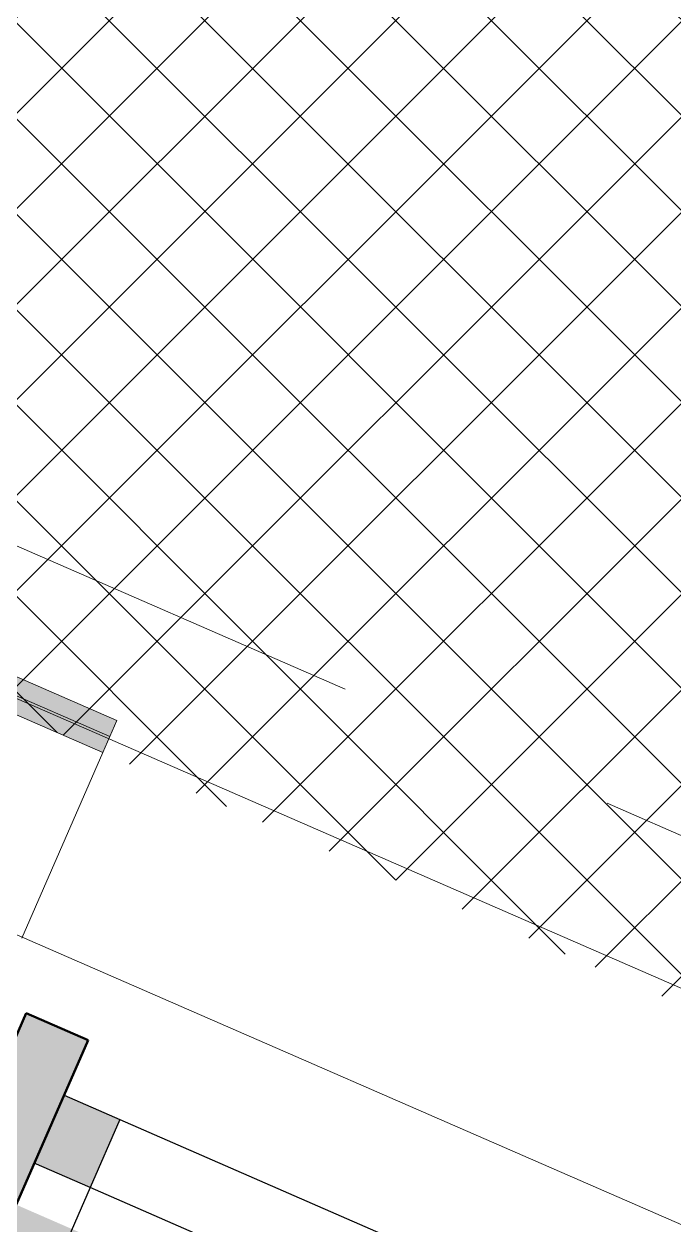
# Model space of a CAD drawing. Header units: millimetres. Extents: x -99530 to 1067232, y -97212 to 137997.
# Drawn here: x 46076 to 46557, y -20302 to -19413 of the extents above; entities that cross this region are included whole.
import ezdxf
from ezdxf.enums import TextEntityAlignment as Align

# ---------------------------------------------------------------- set-up
doc = ezdxf.new("R2010")
doc.units = ezdxf.units.MM
doc.header["$MEASUREMENT"] = 0
doc.linetypes.add('Double Dashed', pattern=[1093.611073, 529.166651, -211.666656, 141.111112, -211.666656])
for name, color, linetype in [('A-15-MG_Structural_Grid', 7, 'Continuous'), ('New_A-25-M_Curtain_Wall', 7, 'Continuous'), ('New_A-25-M_Wall_Ext', 7, 'Continuous'), ('New_A-35-M_FFE-Zone', 7, 'Continuous'), ('New_ArchiCAD Doors', 7, 'Continuous')]:
    doc.layers.add(name, color=color, linetype=linetype)
for name, color, linetype, lineweight, true_color in [('A-15-MG_Structural_Grid_Pen_No__163', 7, 'Continuous', 0, 0x750077), ('A-25-M_Wall_Int_Pen_No__102', 7, 'Continuous', 15, 0xcccccc), ('A-95-M-SFS_Edge_Pen_No__252', 7, 'Continuous', 13, 0xe8e8e8), ('New_A-20-M_Hard_Landscape-Phase 1_Pen_No__102', 7, 'Continuous', 15, 0xcccccc), ('New_A-25-M_Curtain_Wall_Pen_No__144', 7, 'Continuous', 0, 0xc8c8c8), ('New_A-25-M_Curtain_Wall_Pen_No__27', 7, 'Continuous', 50, 0x2a2a2a), ('New_A-25-M_Wall_Ext_Pen_No__107', 7, 'Continuous', 15, 0xa6a6a6), ('New_A-35-M_FFE-Zone_Pen_No__74', 7, 'Continuous', 20, 0x606060), ('New_ArchiCAD Doors_Pen_No__103', 7, 'Continuous', 15, 0xa6a6a6), ('New_ArchiCAD Doors_Pen_No__23', 7, 'Continuous', 30, 0x2a2a2a)]:
    doc.layers.add(name, color=color, linetype=linetype, lineweight=lineweight, true_color=true_color)
for name, color, linetype, lineweight in [('New_A-25-M_Wall_Ext_Pen_No__1', 7, 'Continuous', 13), ('New_ArchiCAD Doors_Pen_No__1', 7, 'Continuous', 13), ('New_ArchiCAD Zone Stamps_Pen_No__9', 7, 'Continuous', 13)]:
    doc.layers.add(name, color=color, linetype=linetype, lineweight=lineweight)
doc.styles.add('GENERATED_STYLE_1', font='')
doc.styles.add('GENERATED_STYLE_3', font='')
doc.styles.add('GENERATED_STYLE_4', font='')
doc.styles.get('GENERATED_STYLE_1').set_extended_font_data('Arial', bold=True)
doc.styles.get('GENERATED_STYLE_3').set_extended_font_data('Arial')
doc.styles.get('GENERATED_STYLE_4').set_extended_font_data('Swis721 BT')

# ---------------------------------------------------------------- blocks, each defined once
blk = doc.blocks.new('Vehicle Controls Laboratory_INB 0212_21_1', base_point=(48381.79, -17774.58))
at = {"layer": 'New_A-35-M_FFE-Zone_Pen_No__74', "linetype": 'Continuous'}
blk.add_line((44772.72, -19346.36), (49775.76, -21527.93), dxfattribs=at)
at = {"layer": 'New_ArchiCAD Zone Stamps_Pen_No__9'}
for tag, height, style, p in [('ROOM_NAME', 250, 'GENERATED_STYLE_1', (46745.42, -15864.58)), ('zoneNameLine2', 250, 'GENERATED_STYLE_1', (46556.99, -16296.71)), ('ROOM_NUMBER', 200, 'GENERATED_STYLE_3', (46368.56, -16717.42)), ('measuredAreaCode', 200, 'GENERATED_STYLE_3', (46211.53, -17077.53)), ('DUMMY_649', 200, 'GENERATED_STYLE_3', (46518.94, -17211.57)), ('DUMMY_650', 200, 'GENERATED_STYLE_3', (47008.28, -17424.95)), ('DUMMY_651', 133.33, 'GENERATED_STYLE_3', (47287.57, -17531.49))]:
    blk.add_attdef(tag, text='', height=height, rotation=336.44041, dxfattribs=dict(at, style=style)).set_placement(p, align=Align.TOP_LEFT)
blk = doc.blocks.new('Curtain Wall_4_1')
at = {"layer": 'New_A-25-M_Curtain_Wall_Pen_No__144', "linetype": 'Continuous'}
blk.add_hatch(color=256, dxfattribs=at).paths.add_polyline_path([(46069.97, -20286.76), (46123.13, -20164.85), (46077.29, -20144.86), (46024.13, -20266.78)])
at = {"layer": 'New_ArchiCAD Doors_Pen_No__103', "linetype": 'Continuous'}
blk.add_hatch(color=256, dxfattribs=at).paths.add_polyline_path([(46105.34, -20205.64), (46146.59, -20223.63), (46124.61, -20274.04), (46083.36, -20256.05)])
at = {"layer": 'New_A-25-M_Curtain_Wall_Pen_No__27', "linetype": 'Continuous'}
for p, q in [((46077.29, -20144.86), (46024.13, -20266.78)), ((46123.13, -20164.85), (46077.29, -20144.86)), ((46069.97, -20286.76), (46123.13, -20164.85))]:
    blk.add_line(p, q, dxfattribs=at)
at = {"layer": 'New_ArchiCAD Doors_Pen_No__23', "linetype": 'Continuous'}
for p, q in [((46083.36, -20256.05), (46105.34, -20205.64)), ((46105.34, -20205.64), (46146.59, -20223.63)), ((46146.59, -20223.63), (46124.61, -20274.04)), ((46146.59, -20223.63), (48768.19, -21366.77)), ((46124.61, -20274.04), (46083.36, -20256.05)), ((46124.61, -20274.04), (45553.03, -21584.84)), ((48746.21, -21417.19), (46124.61, -20274.04))]:
    blk.add_line(p, q, dxfattribs=at)
blk = doc.blocks.new('Simple Door Opening_7')
at = {"layer": 'New_ArchiCAD Doors_Pen_No__1', "linetype": 'Continuous'}
for p, q in [((-3310, -13), (-3310, 0)), ((-3310, -26), (-3310, -13)), ((-3310, -176), (-3310, -26))]:
    blk.add_line(p, q, dxfattribs=at)
blk = doc.blocks.new('Wall_45_1', base_point=(45185.4, -19901.05))
at = {"layer": 'New_A-25-M_Wall_Ext_Pen_No__107', "linetype": 'Continuous'}
for points in [[(46144.51, -19928.17), (45328.7, -19572.43), (45323.5, -19584.35), (46139.32, -19940.08)], [(46139.32, -19940.08), (45323.5, -19584.35), (45318.31, -19596.26), (46134.12, -19952)]]:
    blk.add_hatch(color=256, dxfattribs=at).paths.add_polyline_path(points)
at = {"layer": 'New_A-25-M_Wall_Ext_Pen_No__1', "linetype": 'Continuous'}
for p, q in [((46139.32, -19940.08), (45323.5, -19584.35)), ((46134.12, -19952), (45318.31, -19596.26))]:
    blk.add_line(p, q, dxfattribs=at)
at = {"layer": 'New_A-25-M_Wall_Ext_Pen_No__1', "linetype": 'Continuous', "flags": 128}
blk.add_lwpolyline([(46144.51, -19928.17), (45328.7, -19572.43)], dxfattribs=at)
at = {"layer": 'New_ArchiCAD Doors', "color": 251, "linetype": 'Continuous', "lineweight": 20, "true_color": 0x606060, "zscale": 1000, "rotation": 336.4404150702431}
blk.add_blockref('Simple Door Opening_7', (49178.61, -21251.18), dxfattribs=at)
blk = doc.blocks.new('Standard grid marker_3')
at = {"layer": 'A-15-MG_Structural_Grid_Pen_No__163', "linetype": 'Double Dashed'}
blk.add_line((1000, 0), (74254.78, 0), dxfattribs=at)
at = {"layer": 'A-15-MG_Structural_Grid_Pen_No__163', "style": 'GENERATED_STYLE_4'}
for tag, p in [('AC_MarkerText_1_0', (-500, 43.39)), ('AC_MarkerText_1_1', (75754.78, 43.39))]:
    blk.add_attdef(tag, text='', height=350, rotation=360, dxfattribs=at).set_placement(p, align=Align.MIDDLE_CENTER)

msp = doc.modelspace()

# ---------------------------------------------------------------- hatches: boundary and pattern name
at = {"layer": 'A-25-M_Wall_Int_Pen_No__102', "linetype": 'Continuous'}
h = msp.add_hatch(dxfattribs=at)
h.set_pattern_fill('Grid_5x5_Diagonal_0001', color=256, style=0, pattern_type=2)
h.set_pattern_definition([(45, (0, 0), (-35.35534, 35.35534), []), (135, (0, 0), (35.35534, 35.35534), [])])
h.paths.add_polyline_path([(44768.32, -19356.44), (49530.67, -8434.86), (28562.4, 708.35), (33140, 11206.21), (74273.48, -6730.15), (64933.53, -28149.47)])
at = {"layer": 'New_A-20-M_Hard_Landscape-Phase 1_Pen_No__102', "linetype": 'Continuous'}
msp.add_hatch(color=256, dxfattribs=at).paths.add_polyline_path([(44663.4, -19597.06), (43323.38, -22670.14), (43614.03, -22804.75), (51405.82, -26025.13), (63499.98, -31484.07), (63811.43, -31619.88), (65129.3, -28597.57), (45185.4, -19901.05), (45213.38, -19836.88)])

# ---------------------------------------------------------------- linework, layer by layer
at = {"layer": 'A-95-M-SFS_Edge_Pen_No__252', "linetype": 'Continuous', "flags": 128}
msp.add_lwpolyline([(44708.67, -19493.23), (65035.27, -28356.64), (74551.39, -6533.16), (54224.79, 2330.25)], dxfattribs=at)

# ---------------------------------------------------------------- block references
at = {"layer": 'A-15-MG_Structural_Grid', "color": 8, "linetype": 'Continuous', "lineweight": 15, "zscale": 1000, "rotation": 336.440411583993}
msp.add_blockref('Standard grid marker_3', (-1201.18, 813.74), dxfattribs=at)
at = {"layer": 'New_A-25-M_Curtain_Wall', "linetype": 'Continuous', "lineweight": 0}
msp.add_blockref('Curtain Wall_4_1', (0, 0), dxfattribs=at)
at = {"layer": 'New_A-25-M_Wall_Ext', "color": 250, "lineweight": 50, "true_color": 0x2a2a2a}
msp.add_blockref('Wall_45_1', (45185.4, -19901.05), dxfattribs=at)
at = {"layer": 'New_A-35-M_FFE-Zone', "linetype": 'Continuous'}
msp.add_blockref('Vehicle Controls Laboratory_INB 0212_21_1', (48381.79, -17774.58), dxfattribs=at)

doc.saveas('drawing.dxf')
